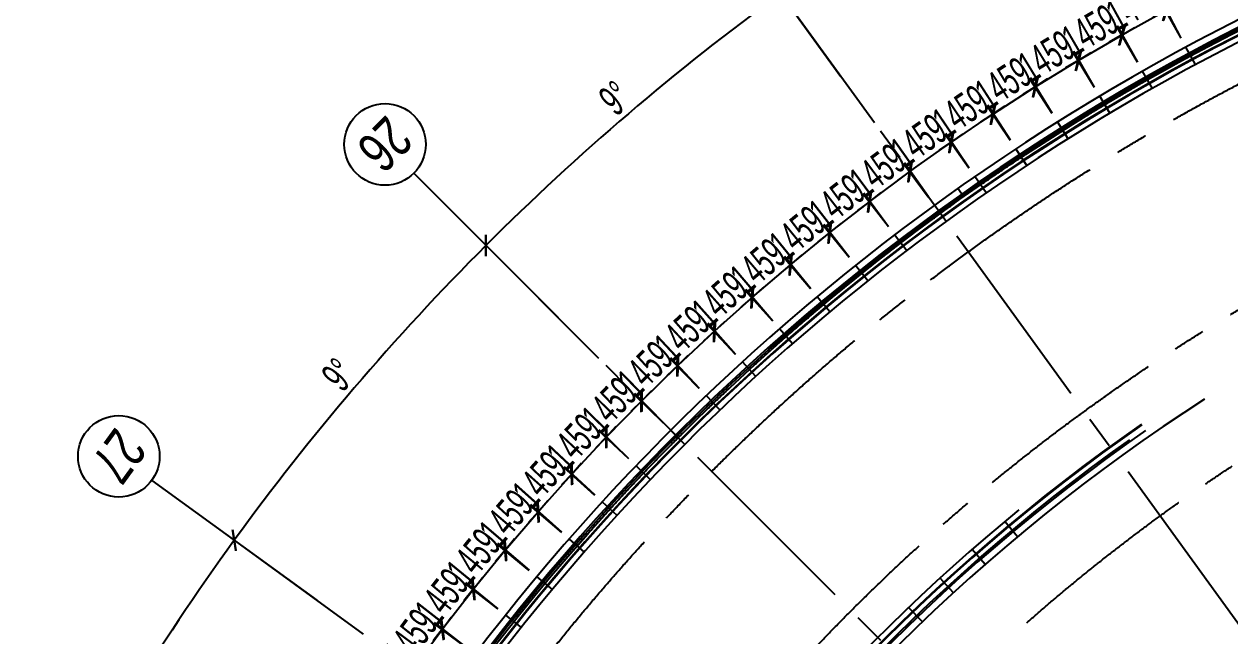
# Model space of a CAD drawing. Extents: x 104132 to 3338343, y -1228862 to 1409848.
# Drawn here: x 1179988 to 1215478, y 136647 to 154643 of the extents above; entities that cross this region are included whole.
import ezdxf
from ezdxf.enums import TextEntityAlignment as Align

# ---------------------------------------------------------------- set-up
doc = ezdxf.new("R2010")
doc.units = 0
doc.linetypes.add('CENTER', pattern=[50.8, 31.75, -6.35, 6.35, -6.35])
doc.linetypes.add('CENTER2', pattern=[28.575, 19.05, -3.175, 3.175, -3.175])
doc.layers.get('0').update_dxf_attribs({"color": 8})
doc.layers.get('Defpoints').update_dxf_attribs({"color": 8})
for name, color, linetype in [('#幕墙线-平面', 8, 'Continuous'), ('#标注', 8, 'Continuous'), ('#轴线', 8, 'CENTER2'), ('A-FLOR-UNDR', 8, 'Continuous'), ('DOTE', 8, 'CENTER')]:
    doc.layers.add(name, color=color, linetype=linetype)
doc.styles.add('JHZX', font='jrs.shx', dxfattribs={"width": 0.6, "bigfont": 'jhz.shx'})
doc.dimstyles.new('JZBZ-300', dxfattribs={"dimscale": 300, "dimtxt": 3, "dimasz": 1.5, "dimexe": 1, "dimexo": 1, "dimgap": 0.5, "dimtad": 1, "dimdec": 0, "dimdsep": 46, "dimtxsty": 'JHZX', "dimblk1": 'ARCHTICK', "dimblk2": 'ARCHTICK', "dimsah": 1, "dimcen": 0, "dimclrd": 1, "dimclre": 1, "dimclrt": 2, "dimadec": 3, "dimazin": 2, "dimtfac": 1, "dimtdec": 0, "dimtix": 1, "dimtmove": 0, "dimatfit": 3, "dimfxl": 1, "dimtolj": 1, "dimlwd": -1, "dimlwe": -1, "dimarcsym": 1})

# ---------------------------------------------------------------- blocks, each defined once
blk = doc.blocks.new('_ARCHTICK')
at = {"color": 0, "linetype": 'ByBlock', "const_width": 0.15}
blk.add_lwpolyline([(-0.5, -0.5), (0.5, 0.5)], dxfattribs=at)
blk = doc.blocks.new('*D28')
at = {"layer": '#标注', "color": 1, "ltscale": 300, "transparency": 16777216}
for p, q in [((540597, -86757), (538327, -82302)), ((531498, -92333), (528560, -88288))]:
    blk.add_line(p, q, dxfattribs=at)
blk.add_arc((571468, -147346), 72700, 117, 126, dxfattribs=at)
at = {"layer": 'Defpoints', "color": 0, "ltscale": 300, "transparency": 16777216}
for p in [(535118, -84386), (540733, -87025), (531675, -92575), (571468, -147346)]:
    blk.add_point(p, dxfattribs=at)
at = {"layer": '#标注', "color": 1, "ltscale": 300, "transparency": 16777216, "xscale": 450, "yscale": 450, "zscale": 450}
for p, rotation in [((538463, -82570), 27.00000000000201), ((528736, -88530), 215.9999999999994)]:
    blk.add_blockref('_ARCHTICK', p, dxfattribs=dict(at, rotation=rotation))
at = {"layer": '#标注', "color": 2, "ltscale": 300, "transparency": 16777216, "insert": (533169, -84847), "char_height": 900, "attachment_point": 5, "rotation": 31.5, "style": 'JHZX'}
blk.add_mtext('\\A1;9°', dxfattribs=at)
blk = doc.blocks.new('*D29')
at = {"layer": '#标注', "color": 1, "ltscale": 300, "transparency": 16777216}
for p, q in [((531498, -92333), (528560, -88288)), ((523385, -99263), (519849, -95727))]:
    blk.add_line(p, q, dxfattribs=at)
blk.add_arc((571468, -147346), 72700, 126, 135, dxfattribs=at)
at = {"layer": 'Defpoints', "color": 0, "ltscale": 300, "transparency": 16777216}
for p in [(525716, -90847), (531675, -92575), (523597, -99475), (571468, -147346)]:
    blk.add_point(p, dxfattribs=at)
at = {"layer": '#标注', "color": 1, "ltscale": 300, "transparency": 16777216, "xscale": 450, "yscale": 450, "zscale": 450}
for p, rotation in [((528736, -88530), 35.99999999999944), ((520061, -95939), 224.9999999999997)]:
    blk.add_blockref('_ARCHTICK', p, dxfattribs=dict(at, rotation=rotation))
at = {"layer": '#标注', "color": 2, "ltscale": 300, "transparency": 16777216, "insert": (523863, -91608), "char_height": 900, "attachment_point": 5, "rotation": 40.5, "style": 'JHZX'}
blk.add_mtext('\\A1;9°', dxfattribs=at)
blk = doc.blocks.new('*D30')
at = {"layer": '#标注', "color": 1, "ltscale": 300, "transparency": 16777216}
for p, q in [((523385, -99263), (519849, -95727)), ((516455, -107376), (512410, -104438))]:
    blk.add_line(p, q, dxfattribs=at)
blk.add_arc((571468, -147346), 72700, 135, 144, dxfattribs=at)
at = {"layer": 'Defpoints', "color": 0, "ltscale": 300, "transparency": 16777216}
for p in [(517441, -98700), (523597, -99475), (516697, -107553), (571468, -147346)]:
    blk.add_point(p, dxfattribs=at)
at = {"layer": '#标注', "color": 1, "ltscale": 300, "transparency": 16777216, "xscale": 450, "yscale": 450, "zscale": 450}
for p, rotation in [((520061, -95939), 44.99999999999975), ((512652, -104614), 233.9999999999976)]:
    blk.add_blockref('_ARCHTICK', p, dxfattribs=dict(at, rotation=rotation))
at = {"layer": '#标注', "color": 2, "ltscale": 300, "transparency": 16777216, "insert": (515730, -99741), "char_height": 900, "attachment_point": 5, "rotation": 49.5, "style": 'JHZX'}
blk.add_mtext('\\A1;9°', dxfattribs=at)
blk = doc.blocks.new('*D31')
at = {"layer": '#标注', "color": 1, "ltscale": 300, "transparency": 16777216}
for p, q in [((516455, -107376), (512410, -104438)), ((510879, -116475), (506424, -114205))]:
    blk.add_line(p, q, dxfattribs=at)
blk.add_arc((571468, -147346), 72700, 144, 153, dxfattribs=at)
at = {"layer": 'Defpoints', "color": 0, "ltscale": 300, "transparency": 16777216}
for p in [(510497, -107751), (516697, -107553), (511147, -116611), (571468, -147346)]:
    blk.add_point(p, dxfattribs=at)
at = {"layer": '#标注', "color": 1, "ltscale": 300, "transparency": 16777216, "xscale": 450, "yscale": 450, "zscale": 450}
for p, rotation in [((512652, -104614), 53.9999999999973), ((506692, -114341), 242.9999999999993)]:
    blk.add_blockref('_ARCHTICK', p, dxfattribs=dict(at, rotation=rotation))
at = {"layer": '#标注', "color": 2, "ltscale": 300, "transparency": 16777216, "insert": (508969, -109047), "char_height": 900, "attachment_point": 5, "rotation": 58.5, "style": 'JHZX'}
blk.add_mtext('\\A1;9°', dxfattribs=at)
blk = doc.blocks.new('*U1046')
blk.add_line((0, -20), (0, 0))
blk.add_circle((0, -24), 4)
at = {"style": 'JHZX', "width": 0.75}
blk.add_attdef('AXES', text='', height=4, dxfattribs=at).set_placement((0, -24), align=Align.MIDDLE_CENTER)
blk = doc.blocks.new('QWEAFSD')
at = {"layer": '#幕墙线-平面', "ltscale": 300}
for p, q in [((137060, 530018), (136685, 530467)), ((136108, 529205), (135723, 529645)), ((135174, 528370), (134780, 528802)), ((134260, 527515), (133856, 527938))]:
    blk.add_line(p, q, dxfattribs=at)
for points in [[(142297, 543907), (142020, 544422)], [(141032, 543208), (140743, 543716)], [(139783, 542480), (139483, 542982)], [(138550, 541725), (138239, 542220)], [(137335, 540942), (137013, 541430)], [(136138, 540132), (135805, 540613)], [(134959, 539296), (134615, 539769)], [(133799, 538433), (133445, 538899)], [(132659, 537545), (132294, 538002)], [(131539, 536631), (131164, 537080)], [(130440, 535692), (130055, 536133)], [(129362, 534729), (128968, 535161)], [(128306, 533742), (127902, 534165)], [(127273, 532732), (126859, 533145)], [(126262, 531698), (125839, 532102)], [(125275, 530642), (124843, 531037)], [(124312, 529564), (123871, 529949)], [(123373, 528465), (122924, 528840)], [(122459, 527345), (122002, 527710)]]:
    blk.add_lwpolyline(points, dxfattribs=at)
at = {"layer": 'A-FLOR-UNDR'}
blk.add_lwpolyline([(135421, 540101), (135307, 540265)], dxfattribs=at)
at = {"layer": 'A-FLOR-UNDR', "ltscale": 5}
for points in [[(142563, 534067, 0.209087), (117856, 496800), (118994, 496620, -0.02773), (120130, 499389, -1.115363), (133321, 491235, 0.279733), (131721, 477631, -0.912771), (122385, 472291, -0.058278), (119409, 477812), (117856, 477566, 0.0596), (121675, 464873, 0.0596)], [(140707, 533329, 0.201979), (117370, 496452), (119278, 496150, -0.031036), (120509, 499208, -1.115363), (132990, 491494, 0.279733), (131339, 477456, -0.912771), (122729, 472531, -0.061447), (119678, 478280), (117370, 477915, 0.061505), (121290, 464705, 0.061505)], [(140719, 533312, 0.201886), (117393, 496468), (119264, 496172, -0.030877), (120491, 499216, -1.115363), (133005, 491481, 0.279733), (131357, 477465, -0.912771), (122713, 472520, -0.061294), (119665, 478258), (117393, 477898, 0.061415), (121309, 464713, 0.061415)], [(140833, 533148, 0.200948), (117624, 496634), (119129, 496396, -0.029292), (120310, 499303, -1.115363), (133163, 491358, 0.279733), (131539, 477548, -0.912771), (122549, 472405, -0.059776), (119537, 478035), (117624, 477732, 0.060511), (121492, 464793)], [(140357, 532874, 0.198644), (117567, 496593), (119162, 496340, -0.029686), (120355, 499281, -1.115363), (133124, 491389, 0.279733), (131494, 477527, -0.912771), (122590, 472434, -0.060154), (119569, 478091), (117567, 477774, 0.060737), (121446, 464773)], [(137102, 530812, 0.182509), (117180, 496315), (119391, 495965, -0.032362), (120658, 499137, -1.115363), (132859, 491595, 0.279733), (131189, 477388, -0.912771), (122865, 472626, -0.062718), (119784, 478464), (117180, 478052, 0.062246), (121139, 464639)]]:
    blk.add_lwpolyline(points, format="xyb", dxfattribs=at)
for radius, end in [(65000, 202.58664), (64800, 202.00419), (64750, 201.83199), (64600, 201.19687), (64580, 201.09026), (64415, 200.57143)]:
    blk.add_arc((172821, 487183), radius, 322.26362, end, dxfattribs=at)
blk = doc.blocks.new('*D106')
at = {"layer": '#标注', "color": 1, "ltscale": 300, "transparency": 16777216}
for p, q in [((334464, -260018), (334732, -259656)), ((333593, -261188), (334464, -260018)), ((335206, -260570), (334223, -259838)), ((333593, -261188), (333325, -261549)), ((334336, -261740), (333353, -261009))]:
    blk.add_line(p, q, dxfattribs=at)
at = {"layer": 'Defpoints', "color": 0, "ltscale": 300, "transparency": 16777216}
for p in [(334464, -260018), (335447, -260749), (334576, -261919)]:
    blk.add_point(p, dxfattribs=at)
at = {"layer": '#标注', "color": 1, "ltscale": 300, "transparency": 16777216, "xscale": 450, "yscale": 450, "zscale": 450}
for p, rotation in [((334464, -260018), 233.3571428571365), ((333593, -261188), 53.35714285713651)]:
    blk.add_blockref('_ARCHTICK', p, dxfattribs=dict(at, rotation=rotation))
at = {"layer": '#标注', "color": 2, "ltscale": 300, "transparency": 16777216, "insert": (333547, -260245), "char_height": 900, "attachment_point": 5, "rotation": 53.3571, "style": 'JHZX'}
blk.add_mtext('\\A1;1459', dxfattribs=at)
blk = doc.blocks.new('*D107')
at = {"layer": '#标注', "color": 1, "ltscale": 300, "transparency": 16777216}
for p, q in [((336107, -259414), (335140, -258661)), ((335377, -258845), (335654, -258490)), ((334480, -259996), (335377, -258845)), ((334480, -259996), (334204, -260351)), ((335210, -260564), (334244, -259811))]:
    blk.add_line(p, q, dxfattribs=at)
at = {"layer": 'Defpoints', "color": 0, "ltscale": 300, "transparency": 16777216}
for p in [(335377, -258845), (336343, -259598), (335447, -260749)]:
    blk.add_point(p, dxfattribs=at)
at = {"layer": '#标注', "color": 1, "ltscale": 300, "transparency": 16777216, "xscale": 450, "yscale": 450, "zscale": 450}
for p, rotation in [((335377, -258845), 232.071428571417), ((334480, -259996), 52.07142857141696)]:
    blk.add_blockref('_ARCHTICK', p, dxfattribs=dict(at, rotation=rotation))
at = {"layer": '#标注', "color": 2, "ltscale": 300, "transparency": 16777216, "insert": (334455, -259052), "char_height": 900, "attachment_point": 5, "rotation": 52.0714, "style": 'JHZX'}
blk.add_mtext('\\A1;1459', dxfattribs=at)
blk = doc.blocks.new('*D108')
at = {"layer": '#标注', "color": 1, "ltscale": 300, "transparency": 16777216}
for p, q in [((337033, -258279), (336084, -257504)), ((336316, -257694), (336601, -257345)), ((335394, -258824), (336316, -257694)), ((336111, -259409), (335162, -258634)), ((335394, -258824), (335110, -259172))]:
    blk.add_line(p, q, dxfattribs=at)
at = {"layer": 'Defpoints', "color": 0, "ltscale": 300, "transparency": 16777216}
for p in [(336316, -257694), (337266, -258468), (336343, -259598)]:
    blk.add_point(p, dxfattribs=at)
at = {"layer": '#标注', "color": 1, "ltscale": 300, "transparency": 16777216, "xscale": 450, "yscale": 450, "zscale": 450}
for p, rotation in [((336316, -257694), 230.7857142857057), ((335394, -258824), 50.78571428570564)]:
    blk.add_blockref('_ARCHTICK', p, dxfattribs=dict(at, rotation=rotation))
at = {"layer": '#标注', "color": 2, "ltscale": 300, "transparency": 16777216, "insert": (335390, -257879), "char_height": 900, "attachment_point": 5, "rotation": 50.7857, "style": 'JHZX'}
blk.add_mtext('\\A1;1459', dxfattribs=at)
blk = doc.blocks.new('*D109')
at = {"layer": '#标注', "color": 1, "ltscale": 300, "transparency": 16777216}
for p, q in [((337281, -256563), (337573, -256221)), ((336334, -257672), (337281, -256563)), ((337985, -257164), (337053, -256369)), ((337037, -258273), (336106, -257478)), ((336334, -257672), (336042, -258015))]:
    blk.add_line(p, q, dxfattribs=at)
at = {"layer": 'Defpoints', "color": 0, "ltscale": 300, "transparency": 16777216}
for p in [(337281, -256563), (338213, -257359), (337266, -258468)]:
    blk.add_point(p, dxfattribs=at)
at = {"layer": '#标注', "color": 1, "ltscale": 300, "transparency": 16777216, "xscale": 450, "yscale": 450, "zscale": 450}
for p, rotation in [((337281, -256563), 229.4999999999876), ((336334, -257672), 49.49999999998759)]:
    blk.add_blockref('_ARCHTICK', p, dxfattribs=dict(at, rotation=rotation))
at = {"layer": '#标注', "color": 2, "ltscale": 300, "transparency": 16777216, "insert": (336351, -256728), "char_height": 900, "attachment_point": 5, "rotation": 49.5, "style": 'JHZX'}
blk.add_mtext('\\A1;1459', dxfattribs=at)
blk = doc.blocks.new('*D110')
at = {"layer": '#标注', "color": 1, "ltscale": 300, "transparency": 16777216}
for p, q in [((338271, -255455), (338571, -255120)), ((337299, -256543), (338271, -255455)), ((338961, -256072), (338047, -255255)), ((337299, -256543), (336999, -256878)), ((337989, -257159), (337076, -256343))]:
    blk.add_line(p, q, dxfattribs=at)
at = {"layer": 'Defpoints', "color": 0, "ltscale": 300, "transparency": 16777216}
for p in [(338271, -255455), (339185, -256272), (338213, -257359)]:
    blk.add_point(p, dxfattribs=at)
at = {"layer": '#标注', "color": 1, "ltscale": 300, "transparency": 16777216, "xscale": 450, "yscale": 450, "zscale": 450}
for p, rotation in [((338271, -255455), 228.2142857142753), ((337299, -256543), 48.21428571427523)]:
    blk.add_blockref('_ARCHTICK', p, dxfattribs=dict(at, rotation=rotation))
at = {"layer": '#标注', "color": 2, "ltscale": 300, "transparency": 16777216, "insert": (337338, -255599), "char_height": 900, "attachment_point": 5, "rotation": 48.2143, "style": 'JHZX'}
blk.add_mtext('\\A1;1459', dxfattribs=at)
blk = doc.blocks.new('*D111')
at = {"layer": '#标注', "color": 1, "ltscale": 300, "transparency": 16777216}
for p, q in [((339286, -254369), (339593, -254041)), ((338290, -255435), (339286, -254369)), ((339962, -255001), (339067, -254164)), ((338290, -255435), (337982, -255764)), ((338966, -256067), (338071, -255230))]:
    blk.add_line(p, q, dxfattribs=at)
at = {"layer": 'Defpoints', "color": 0, "ltscale": 300, "transparency": 16777216}
for p in [(339286, -254369), (340181, -255206), (339185, -256272)]:
    blk.add_point(p, dxfattribs=at)
at = {"layer": '#标注', "color": 1, "ltscale": 300, "transparency": 16777216, "xscale": 450, "yscale": 450, "zscale": 450}
for p, rotation in [((339286, -254369), 226.9285714285656), ((338290, -255435), 46.92857142856559)]:
    blk.add_blockref('_ARCHTICK', p, dxfattribs=dict(at, rotation=rotation))
at = {"layer": '#标注', "color": 2, "ltscale": 300, "transparency": 16777216, "insert": (338349, -254492), "char_height": 900, "attachment_point": 5, "rotation": 46.9286, "style": 'JHZX'}
blk.add_mtext('\\A1;1459', dxfattribs=at)
blk = doc.blocks.new('*D112')
at = {"layer": '#标注', "color": 1, "ltscale": 300, "transparency": 16777216}
for p, q in [((340324, -253307), (340639, -252985)), ((339305, -254349), (340324, -253307)), ((340986, -253953), (340110, -253097)), ((339305, -254349), (338990, -254671)), ((339966, -254996), (339090, -254140))]:
    blk.add_line(p, q, dxfattribs=at)
at = {"layer": 'Defpoints', "color": 0, "ltscale": 300, "transparency": 16777216}
for p in [(340324, -253307), (341201, -254163), (340181, -255206)]:
    blk.add_point(p, dxfattribs=at)
at = {"layer": '#标注', "color": 1, "ltscale": 300, "transparency": 16777216, "xscale": 450, "yscale": 450, "zscale": 450}
for p, rotation in [((340324, -253307), 225.6428571428528), ((339305, -254349), 45.64285714285282)]:
    blk.add_blockref('_ARCHTICK', p, dxfattribs=dict(at, rotation=rotation))
at = {"layer": '#标注', "color": 2, "ltscale": 300, "transparency": 16777216, "insert": (339386, -253409), "char_height": 900, "attachment_point": 5, "rotation": 45.6429, "style": 'JHZX'}
blk.add_mtext('\\A1;1459', dxfattribs=at)
blk = doc.blocks.new('*D113')
at = {"layer": '#标注', "color": 1, "ltscale": 300, "transparency": 16777216}
for p, q in [((341387, -252267), (341709, -251953)), ((340344, -253287), (341387, -252267)), ((342034, -252929), (341177, -252053)), ((340344, -253287), (340022, -253602)), ((340991, -253949), (340134, -253073))]:
    blk.add_line(p, q, dxfattribs=at)
at = {"layer": 'Defpoints', "color": 0, "ltscale": 300, "transparency": 16777216}
for p in [(341387, -252267), (342243, -253144), (341201, -254163)]:
    blk.add_point(p, dxfattribs=at)
at = {"layer": '#标注', "color": 1, "ltscale": 300, "transparency": 16777216, "xscale": 450, "yscale": 450, "zscale": 450}
for p, rotation in [((341387, -252267), 224.3571428571311), ((340344, -253287), 44.35714285713103)]:
    blk.add_blockref('_ARCHTICK', p, dxfattribs=dict(at, rotation=rotation))
at = {"layer": '#标注', "color": 2, "ltscale": 300, "transparency": 16777216, "insert": (340446, -252348), "char_height": 900, "attachment_point": 5, "rotation": 44.3571, "style": 'JHZX'}
blk.add_mtext('\\A1;1459', dxfattribs=at)
blk = doc.blocks.new('*D114')
at = {"layer": '#标注', "color": 1, "ltscale": 300, "transparency": 16777216}
for p, q in [((341407, -252248), (342472, -251252)), ((343104, -251928), (342267, -251033)), ((342472, -251252), (342801, -250945)), ((341407, -252248), (341078, -252556)), ((342039, -252924), (341202, -252029))]:
    blk.add_line(p, q, dxfattribs=at)
at = {"layer": 'Defpoints', "color": 0, "ltscale": 300, "transparency": 16777216}
for p in [(342472, -251252), (343309, -252147), (342243, -253144)]:
    blk.add_point(p, dxfattribs=at)
at = {"layer": '#标注', "color": 1, "ltscale": 300, "transparency": 16777216, "xscale": 450, "yscale": 450, "zscale": 450}
for p, rotation in [((342472, -251252), 223.0714285714185), ((341407, -252248), 43.07142857141851)]:
    blk.add_blockref('_ARCHTICK', p, dxfattribs=dict(at, rotation=rotation))
at = {"layer": '#标注', "color": 2, "ltscale": 300, "transparency": 16777216, "insert": (341530, -251312), "char_height": 900, "attachment_point": 5, "rotation": 43.0714, "style": 'JHZX'}
blk.add_mtext('\\A1;1459', dxfattribs=at)
blk = doc.blocks.new('*D115')
at = {"layer": '#标注', "color": 1, "ltscale": 300, "transparency": 16777216}
for p, q in [((344197, -250952), (343380, -250038)), ((343580, -250262), (343916, -249962)), ((342492, -251234), (343580, -250262)), ((342492, -251234), (342157, -251534)), ((343109, -251924), (342293, -251010))]:
    blk.add_line(p, q, dxfattribs=at)
at = {"layer": 'Defpoints', "color": 0, "ltscale": 300, "transparency": 16777216}
for p in [(343580, -250262), (344396, -251176), (343309, -252147)]:
    blk.add_point(p, dxfattribs=at)
at = {"layer": '#标注', "color": 1, "ltscale": 300, "transparency": 16777216, "xscale": 450, "yscale": 450, "zscale": 450}
for p, rotation in [((343580, -250262), 221.7857142857093), ((342492, -251234), 41.78571428570925)]:
    blk.add_blockref('_ARCHTICK', p, dxfattribs=dict(at, rotation=rotation))
at = {"layer": '#标注', "color": 2, "ltscale": 300, "transparency": 16777216, "insert": (342636, -250300), "char_height": 900, "attachment_point": 5, "rotation": 41.7857, "style": 'JHZX'}
blk.add_mtext('\\A1;1459', dxfattribs=at)
blk = doc.blocks.new('*D116')
at = {"layer": '#标注', "color": 1, "ltscale": 300, "transparency": 16777216}
for p, q in [((345311, -250000), (344515, -249068)), ((344710, -249297), (345052, -249004)), ((343601, -250244), (344710, -249297)), ((344202, -250947), (343406, -250016)), ((343601, -250244), (343259, -250536))]:
    blk.add_line(p, q, dxfattribs=at)
at = {"layer": 'Defpoints', "color": 0, "ltscale": 300, "transparency": 16777216}
for p in [(344710, -249297), (345506, -250228), (344396, -251176)]:
    blk.add_point(p, dxfattribs=at)
at = {"layer": '#标注', "color": 1, "ltscale": 300, "transparency": 16777216, "xscale": 450, "yscale": 450, "zscale": 450}
for p, rotation in [((344710, -249297), 220.4999999999906), ((343601, -250244), 40.49999999999066)]:
    blk.add_blockref('_ARCHTICK', p, dxfattribs=dict(at, rotation=rotation))
at = {"layer": '#标注', "color": 2, "ltscale": 300, "transparency": 16777216, "insert": (343766, -249314), "char_height": 900, "attachment_point": 5, "rotation": 40.5, "style": 'JHZX'}
blk.add_mtext('\\A1;1459', dxfattribs=at)
blk = doc.blocks.new('*D117')
at = {"layer": '#标注', "color": 1, "ltscale": 300, "transparency": 16777216}
for p, q in [((345861, -248357), (346210, -248072)), ((344731, -249279), (345861, -248357)), ((346446, -249074), (345671, -248124)), ((345316, -249996), (344541, -249046)), ((344731, -249279), (344382, -249563))]:
    blk.add_line(p, q, dxfattribs=at)
at = {"layer": 'Defpoints', "color": 0, "ltscale": 300, "transparency": 16777216}
for p in [(345861, -248357), (346636, -249306), (345506, -250228)]:
    blk.add_point(p, dxfattribs=at)
at = {"layer": '#标注', "color": 1, "ltscale": 300, "transparency": 16777216, "xscale": 450, "yscale": 450, "zscale": 450}
for p, rotation in [((345861, -248357), 219.2142857142763), ((344731, -249279), 39.21428571427622)]:
    blk.add_blockref('_ARCHTICK', p, dxfattribs=dict(at, rotation=rotation))
at = {"layer": '#标注', "color": 2, "ltscale": 300, "transparency": 16777216, "insert": (344917, -248353), "char_height": 900, "attachment_point": 5, "rotation": 39.2143, "style": 'JHZX'}
blk.add_mtext('\\A1;1459', dxfattribs=at)
blk = doc.blocks.new('*D118')
at = {"layer": '#标注', "color": 1, "ltscale": 300, "transparency": 16777216}
for p, q in [((347602, -248173), (346849, -247206)), ((347033, -247443), (347388, -247166)), ((345882, -248340), (347033, -247443)), ((345882, -248340), (345528, -248616)), ((346451, -249069), (345698, -248103))]:
    blk.add_line(p, q, dxfattribs=at)
at = {"layer": 'Defpoints', "color": 0, "ltscale": 300, "transparency": 16777216}
for p in [(347033, -247443), (347786, -248410), (346636, -249306)]:
    blk.add_point(p, dxfattribs=at)
at = {"layer": '#标注', "color": 1, "ltscale": 300, "transparency": 16777216, "xscale": 450, "yscale": 450, "zscale": 450}
for p, rotation in [((347033, -247443), 217.9285714285685), ((345882, -248340), 37.92857142856841)]:
    blk.add_blockref('_ARCHTICK', p, dxfattribs=dict(at, rotation=rotation))
at = {"layer": '#标注', "color": 2, "ltscale": 300, "transparency": 16777216, "insert": (346089, -247418), "char_height": 900, "attachment_point": 5, "rotation": 37.9286, "style": 'JHZX'}
blk.add_mtext('\\A1;1459', dxfattribs=at)
blk = doc.blocks.new('*D119')
at = {"layer": '#标注', "color": 1, "ltscale": 300, "transparency": 16777216}
for p, q in [((348225, -246556), (348586, -246287)), ((347055, -247426), (348225, -246556)), ((348777, -247298), (348046, -246315)), ((347607, -248169), (346876, -247186)), ((347055, -247426), (346694, -247695))]:
    blk.add_line(p, q, dxfattribs=at)
at = {"layer": 'Defpoints', "color": 0, "ltscale": 300, "transparency": 16777216}
for p in [(348225, -246556), (348956, -247539), (347786, -248410)]:
    blk.add_point(p, dxfattribs=at)
at = {"layer": '#标注', "color": 1, "ltscale": 300, "transparency": 16777216, "xscale": 450, "yscale": 450, "zscale": 450}
for p, rotation in [((348225, -246556), 216.6428571428523), ((347055, -247426), 36.64285714285229)]:
    blk.add_blockref('_ARCHTICK', p, dxfattribs=dict(at, rotation=rotation))
at = {"layer": '#标注', "color": 2, "ltscale": 300, "transparency": 16777216, "insert": (347282, -246510), "char_height": 900, "attachment_point": 5, "rotation": 36.6429, "style": 'JHZX'}
blk.add_mtext('\\A1;1459', dxfattribs=at)
blk = doc.blocks.new('*D120')
at = {"layer": '#标注', "color": 1, "ltscale": 300, "transparency": 16777216}
for p, q in [((349972, -246450), (349263, -245451)), ((349437, -245696), (349804, -245435)), ((348247, -246540), (349437, -245696)), ((348783, -247294), (348074, -246295)), ((348247, -246540), (347880, -246800))]:
    blk.add_line(p, q, dxfattribs=at)
at = {"layer": 'Defpoints', "color": 0, "ltscale": 300, "transparency": 16777216}
for p in [(349437, -245696), (350146, -246695), (348956, -247539)]:
    blk.add_point(p, dxfattribs=at)
at = {"layer": '#标注', "color": 1, "ltscale": 300, "transparency": 16777216, "xscale": 450, "yscale": 450, "zscale": 450}
for p, rotation in [((349437, -245696), 215.3571428571377), ((348247, -246540), 35.3571428571377)]:
    blk.add_blockref('_ARCHTICK', p, dxfattribs=dict(at, rotation=rotation))
at = {"layer": '#标注', "color": 2, "ltscale": 300, "transparency": 16777216, "insert": (348495, -245628), "char_height": 900, "attachment_point": 5, "rotation": 35.3571, "style": 'JHZX'}
blk.add_mtext('\\A1;1459', dxfattribs=at)
blk = doc.blocks.new('*D121')
at = {"layer": '#标注', "color": 1, "ltscale": 300, "transparency": 16777216}
for p, q in [((349460, -245680), (350668, -244863)), ((351186, -245629), (350500, -244614)), ((350668, -244863), (351040, -244611)), ((349978, -246447), (349291, -245432)), ((349460, -245680), (349087, -245932))]:
    blk.add_line(p, q, dxfattribs=at)
at = {"layer": 'Defpoints', "color": 0, "ltscale": 300, "transparency": 16777216}
for p in [(350668, -244863), (351354, -245878), (350146, -246695)]:
    blk.add_point(p, dxfattribs=at)
at = {"layer": '#标注', "color": 1, "ltscale": 300, "transparency": 16777216, "xscale": 450, "yscale": 450, "zscale": 450}
for p, rotation in [((350668, -244863), 214.0714285714297), ((349460, -245680), 34.07142857142973)]:
    blk.add_blockref('_ARCHTICK', p, dxfattribs=dict(at, rotation=rotation))
at = {"layer": '#标注', "color": 2, "ltscale": 300, "transparency": 16777216, "insert": (349728, -244775), "char_height": 900, "attachment_point": 5, "rotation": 34.0714, "style": 'JHZX'}
blk.add_mtext('\\A1;1459', dxfattribs=at)
blk = doc.blocks.new('*D122')
at = {"layer": '#标注', "color": 1, "ltscale": 300, "transparency": 16777216}
for p, q in [((352418, -244836), (351754, -243806)), ((351917, -244058), (352295, -243814)), ((350691, -244848), (351917, -244058)), ((350691, -244848), (350312, -245091)), ((351192, -245626), (350528, -244596))]:
    blk.add_line(p, q, dxfattribs=at)
at = {"layer": 'Defpoints', "color": 0, "ltscale": 300, "transparency": 16777216}
for p in [(351917, -244058), (352580, -245088), (351354, -245878)]:
    blk.add_point(p, dxfattribs=at)
at = {"layer": '#标注', "color": 1, "ltscale": 300, "transparency": 16777216, "xscale": 450, "yscale": 450, "zscale": 450}
for p, rotation in [((351917, -244058), 212.7857142857109), ((350691, -244848), 32.78571428571089)]:
    blk.add_blockref('_ARCHTICK', p, dxfattribs=dict(at, rotation=rotation))
at = {"layer": '#标注', "color": 2, "ltscale": 300, "transparency": 16777216, "insert": (350979, -243948), "char_height": 900, "attachment_point": 5, "rotation": 32.7857, "style": 'JHZX'}
blk.add_mtext('\\A1;1459', dxfattribs=at)
blk = doc.blocks.new('*D123')
at = {"layer": '#标注', "color": 1, "ltscale": 300, "transparency": 16777216}
for p, q in [((353667, -244070), (353027, -243025)), ((353184, -243281), (353568, -243046)), ((351940, -244043), (353184, -243281)), ((352424, -244832), (351783, -243788)), ((351940, -244043), (351557, -244278))]:
    blk.add_line(p, q, dxfattribs=at)
at = {"layer": 'Defpoints', "color": 0, "ltscale": 300, "transparency": 16777216}
for p in [(353184, -243281), (353824, -244326), (352580, -245088)]:
    blk.add_point(p, dxfattribs=at)
at = {"layer": '#标注', "color": 1, "ltscale": 300, "transparency": 16777216, "xscale": 450, "yscale": 450, "zscale": 450}
for p, rotation in [((353184, -243281), 211.4999999999923), ((351940, -244043), 31.49999999999221)]:
    blk.add_blockref('_ARCHTICK', p, dxfattribs=dict(at, rotation=rotation))
at = {"layer": '#标注', "color": 2, "ltscale": 300, "transparency": 16777216, "insert": (352249, -243151), "char_height": 900, "attachment_point": 5, "rotation": 31.5, "style": 'JHZX'}
blk.add_mtext('\\A1;1459', dxfattribs=at)
blk = doc.blocks.new('*D124')
at = {"layer": '#标注', "color": 1, "ltscale": 300, "transparency": 16777216}
for p, q in [((354933, -243333), (354317, -242274)), ((354468, -242533), (354857, -242307)), ((353207, -243267), (354468, -242533)), ((353673, -244067), (353056, -243008)), ((353207, -243267), (352819, -243494))]:
    blk.add_line(p, q, dxfattribs=at)
at = {"layer": 'Defpoints', "color": 0, "ltscale": 300, "transparency": 16777216}
for p in [(354468, -242533), (355084, -243592), (353824, -244326)]:
    blk.add_point(p, dxfattribs=at)
at = {"layer": '#标注', "color": 1, "ltscale": 300, "transparency": 16777216, "xscale": 450, "yscale": 450, "zscale": 450}
for p, rotation in [((354468, -242533), 210.2142857142846), ((353207, -243267), 30.21428571428465)]:
    blk.add_blockref('_ARCHTICK', p, dxfattribs=dict(at, rotation=rotation))
at = {"layer": '#标注', "color": 2, "ltscale": 300, "transparency": 16777216, "insert": (353536, -242382), "char_height": 900, "attachment_point": 5, "rotation": 30.2143, "style": 'JHZX'}
blk.add_mtext('\\A1;1459', dxfattribs=at)
blk = doc.blocks.new('*D125')
at = {"layer": '#标注', "color": 1, "ltscale": 300, "transparency": 16777216}
for p, q in [((356216, -242624), (355623, -241551)), ((355768, -241814), (356162, -241596)), ((354492, -242520), (355768, -241814)), ((354939, -243329), (354347, -242257)), ((354492, -242520), (354098, -242737))]:
    blk.add_line(p, q, dxfattribs=at)
at = {"layer": 'Defpoints', "color": 0, "ltscale": 300, "transparency": 16777216}
for p in [(355768, -241814), (356361, -242886), (355084, -243592)]:
    blk.add_point(p, dxfattribs=at)
at = {"layer": '#标注', "color": 1, "ltscale": 300, "transparency": 16777216, "xscale": 450, "yscale": 450, "zscale": 450}
for p, rotation in [((355768, -241814), 208.9285714285692), ((354492, -242520), 28.92857142856925)]:
    blk.add_blockref('_ARCHTICK', p, dxfattribs=dict(at, rotation=rotation))
at = {"layer": '#标注', "color": 2, "ltscale": 300, "transparency": 16777216, "insert": (354840, -241642), "char_height": 900, "attachment_point": 5, "rotation": 28.9286, "style": 'JHZX'}
blk.add_mtext('\\A1;1459', dxfattribs=at)
blk = doc.blocks.new('*D126')
at = {"layer": '#标注', "color": 1, "ltscale": 300, "transparency": 16777216}
for p, q in [((357514, -241944), (356945, -240859)), ((357085, -241124), (357483, -240916)), ((355793, -241801), (357085, -241124)), ((356222, -242621), (355653, -241535)), ((355793, -241801), (355394, -242010))]:
    blk.add_line(p, q, dxfattribs=at)
at = {"layer": 'Defpoints', "color": 0, "ltscale": 300, "transparency": 16777216}
for p in [(357085, -241124), (357653, -242210), (356361, -242886)]:
    blk.add_point(p, dxfattribs=at)
at = {"layer": '#标注', "color": 1, "ltscale": 300, "transparency": 16777216, "xscale": 450, "yscale": 450, "zscale": 450}
for p, rotation in [((357085, -241124), 207.6428571428563), ((355793, -241801), 27.64285714285633)]:
    blk.add_blockref('_ARCHTICK', p, dxfattribs=dict(at, rotation=rotation))
at = {"layer": '#标注', "color": 2, "ltscale": 300, "transparency": 16777216, "insert": (356160, -240931), "char_height": 900, "attachment_point": 5, "rotation": 27.6429, "style": 'JHZX'}
blk.add_mtext('\\A1;1459', dxfattribs=at)
blk = doc.blocks.new('轴网20240313')
at = {"layer": '#标注', "ltscale": 300}
blk.add_circle((571467.9, -147345.9), 64700, dxfattribs=at)
at = {"layer": '#轴线', "ltscale": 300}
for p, q in [((562474.7, -134967.9), (531674.8, -92575.4)), ((560649.1, -136527.2), (523596.7, -99474.8))]:
    blk.add_line(p, q, dxfattribs=at)
for radius in [64700, 63300, 57500, 53700, 44100]:
    blk.add_circle((571467.9, -147345.9), radius, dxfattribs=at)
at = {"layer": '#标注'}
for p, xscale, yscale, zscale, rotation, values in [((530499.2, -90957.4), 300, 300, 300, 215.9999999999867, {'AXES': '25'}), ((522182.5, -98060.5), 300, 300, 300, 224.9999999999866, {'AXES': '26'}), ((515079.4, -106377.3), 299.9999999999997, 299.9999999999997, 299.9999999999997, 233.9999999999866, {'AXES': '27'})]:
    blk.add_blockref('*U1046', p, dxfattribs=dict(at, xscale=xscale, yscale=yscale, zscale=zscale, rotation=rotation)).add_auto_attribs(values)
at = {"layer": '#标注', "ltscale": 300}
for base, p1, p2, picture, middle in [((535117.9, -84385.8), (540732.7, -87024.7), (531674.8, -92575.4), '*D28', (533168.7, -84847.4)), ((525716.3, -90847.4), (531674.8, -92575.4), (523596.7, -99474.8), '*D29', (523863.3, -91608.1)), ((517441.2, -98700.1), (523596.7, -99474.8), (516697.4, -107552.8), '*D30', (515730.1, -99741.3)), ((510496.5, -107750.6), (516697.4, -107552.8), (511146.7, -116610.7), '*D31', (508969.3, -109046.7))]:
    dim = blk.add_angular_dim_3p(base=base, center=(571467.9, -147345.9), p1=p1, p2=p2, dimstyle='JZBZ-300', dxfattribs=at)
    dim.commit()
    dim.dimension.update_dxf_attribs({"geometry": picture, "text_midpoint": middle})
blk = doc.blocks.new('WQEDSF')
at = {"layer": '#标注', "ltscale": 300}
for p1, p2, picture, middle in [((356361, -242886.5), (357653.1, -242209.7), '*D126', (356160.2, -240931.2)), ((355084.4, -243592), (356361, -242886.5), '*D125', (354839.8, -241641.7)), ((353824, -244326), (355084.4, -243592), '*D124', (353535.7, -242381.7)), ((352580.4, -245088.1), (353824, -244326), '*D123', (352248.5, -243150.7)), ((351354.2, -245877.9), (352580.4, -245088.1), '*D122', (350978.9, -243948.5)), ((350146, -246695), (351354.2, -245877.9), '*D121', (349727.5, -244774.5)), ((348956.4, -247539.1), (350146, -246695), '*D120', (348495, -245628.4)), ((347786.1, -248409.6), (348956.4, -247539.1), '*D119', (347281.9, -246509.8)), ((346635.6, -249306.1), (347786.1, -248409.6), '*D118', (346088.9, -247418.1)), ((345505.6, -250228.3), (346635.6, -249306.1), '*D117', (344916.6, -248353)), ((344396.5, -251175.5), (345505.6, -250228.3), '*D116', (343765.6, -249313.9)), ((343308.9, -252147.4), (344396.5, -251175.5), '*D115', (342636.4, -250300.5)), ((342243.4, -253143.5), (343308.9, -252147.4), '*D114', (341529.7, -251312.1)), ((341200.5, -254163.2), (342243.4, -253143.5), '*D113', (340445.9, -252348.3)), ((340180.8, -255206.1), (341200.5, -254163.2), '*D112', (339385.6, -253408.6)), ((339184.7, -256271.6), (340180.8, -255206.1), '*D111', (338349.4, -254492.3)), ((338212.8, -257359.2), (339184.7, -256271.6), '*D110', (337337.8, -255599.1)), ((337265.6, -258468.3), (338212.8, -257359.2), '*D109', (336351.3, -256728.3)), ((336343.4, -259598.3), (337265.6, -258468.3), '*D108', (335390.3, -257879.3)), ((335446.9, -260748.8), (336343.4, -259598.3), '*D107', (334455.4, -259051.6)), ((334576.4, -261919.1), (335446.9, -260748.8), '*D106', (333547.1, -260244.6))]:
    dim = blk.add_aligned_dim(p1=p1, p2=p2, distance=1225.3, dimstyle='JZBZ-300', dxfattribs=at)
    dim.commit()
    dim.dimension.update_dxf_attribs({"geometry": picture, "text_midpoint": middle})

msp = doc.modelspace()

# ---------------------------------------------------------------- block references
at = {"layer": '#幕墙线-平面'}
for name, p in [('QWEAFSD', (1072166, -390456)), ('WQEDSF', (857825, 396853))]:
    msp.add_blockref(name, p, dxfattribs=at)
at = {"layer": 'DOTE'}
msp.add_blockref('轴网20240313', (673520, 244073), dxfattribs=at)

doc.saveas('drawing.dxf')
